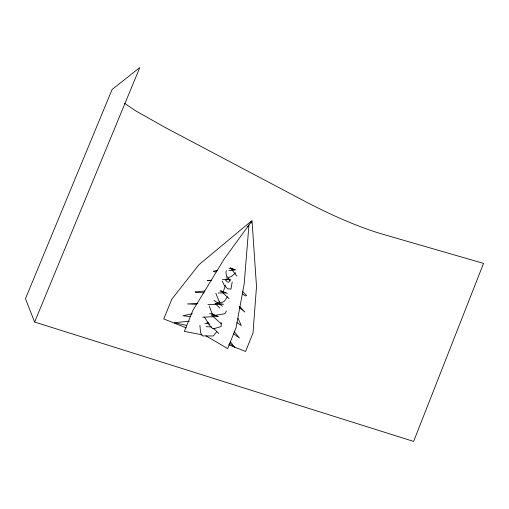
<?xml version="1.0" encoding="UTF-8"?>
<svg xmlns="http://www.w3.org/2000/svg" width="509" height="509" viewBox="0 0 509 509"><rect width="100%" height="100%" fill="white"/><g stroke="black" fill="none" stroke-linecap="round" stroke-linejoin="round"><path stroke-width="0.76" d="M232.212 281.967L230.94 289.15L227.676 288.794L224.087 284.976L222.268 281.07M251.077 223.19L251.357 221.631L223.979 259.342L192.816 310.528L184.347 331.391L202.118 334.82M226.314 270.756L225.926 272.124L226.562 276.495L228.84 277.551L231.595 276.368L235.705 272.773M223.349 291.803L225.334 285.104M218.736 303.211L219.602 301.073M34.618 322.038L139.784 67.576L112.101 89.489L25.45 298.688L34.618 322.038L413.62 441.424L483.55 263.395L380.312 233.529C354.728 225.627 330.328 214.461 306.571 202.213L165.349 127.587L135.197 110.542L124.45 103.219M226.39 311.012L224.902 313.709L214.671 315.421L213.589 315.141L211.731 312.691L209.32 305.985M227.434 296.772L224.482 301.143L221.275 302.836L219.379 302.072L215.873 293.349M247.514 226.817L248.946 224.914L244.205 283.85L236.042 327.821L227.657 348.595L205.891 335.813M216.7 331.734L213.296 335.997L202.773 335.902L201.774 335.386L200.546 332.352L199.916 325.359M228.446 282.4L230.132 280.338M227.879 279.435L225.462 280.179L227.841 282.164M217.419 270.273L213.246 271.31L214.27 271.825L216.503 271.723M229.107 268.536L230.405 268.288L235.591 269.789M192.338 313.729L182.935 315.752L190.404 316.611M204.803 291.008L195.023 291.937L195.965 292.351L204.16 292.815M228.84 270.718L234.853 270.088L231.41 268.485M189.316 321.249L174.193 322.693L186.714 325.461M211.617 280.3L207.208 280.542L211.579 280.3M222.414 279.695L230.914 279.218M197.715 303.313L187.509 303.943L196.353 304.325M202.671 317.19L218.476 316.464M218.119 293.012L225.951 292.872M207.895 304.471L223.534 304.274L217.591 303.294M220.015 291.065L221.51 291.078M226.009 277.965L228 278.035L228.675 279.295M206.075 326.708L211.515 326.924M209.504 313.729L211.852 313.837L213.246 314.524M214.302 315.084L211.241 314.906L221.402 323.921M218.062 303.587L214.957 303.275L219.843 308.053M204.93 323.393L208.645 323.781M227.097 279.136L229.152 279.365M216.904 303.071L219.169 303.676M212.31 314.358L214.486 315.071M231.398 268.625L232.715 269.089L230.31 267.651L236.952 276.19M214.092 314.918L217.744 316.204M227.256 293.413L220.696 290.766L229.018 298.649M186.307 327.898L163.771 318.933L171.864 299.063L199.025 264.648L252.012 220.531L256.511 286.58L253.005 333.02L245.573 351.471L228.694 344.758M222.172 291.333L223.502 291.867M209.027 323.285L207.055 322.203L209.288 324.354M217.712 302.963L219.08 303.727M213.933 300.38L218.832 303.682M242.316 293.75L245.433 295.996L246.636 295.544L242.748 291.606M236.863 322.591L241.221 325.429L238.04 318.392M218.329 303.103L222.408 306.272M233.485 333.7L239.408 338.021L234.057 331.474M229.807 343.352L234.859 347.59L230.24 341.558M239.415 307.697L244.759 311.972L239.459 306.31M218.851 333.44L213.755 328.661M228.274 279.047L230.17 280.943M204.484 317.158L209.746 325.486L212.482 328.502L213.519 328.833L221.205 326.504L221.129 322.636"/></g></svg>
